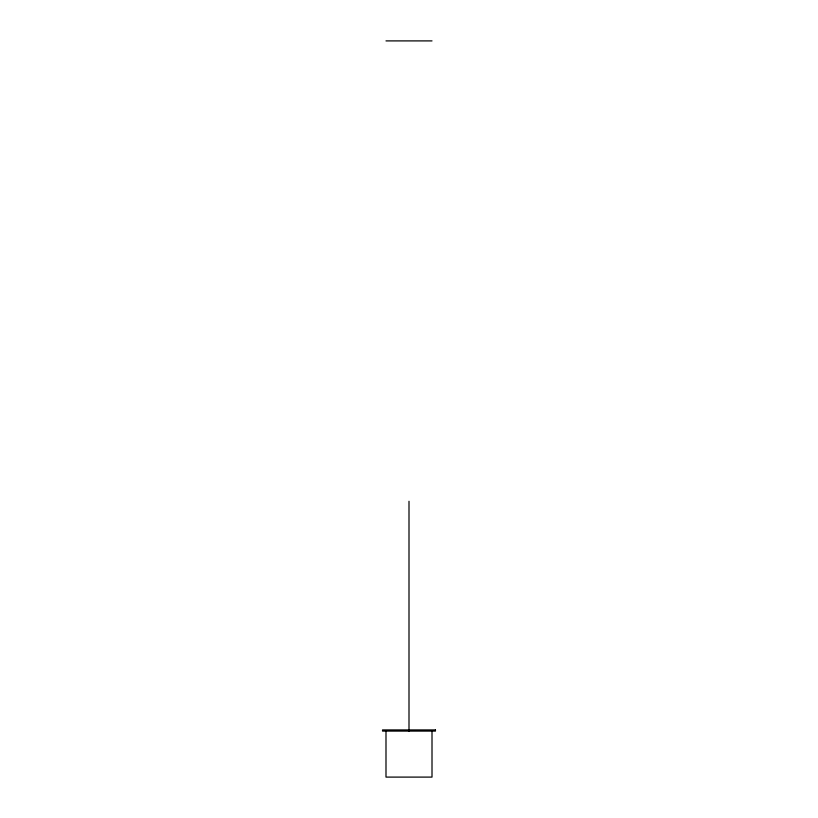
<?xml version="1.0" encoding="UTF-8"?>
<svg xmlns="http://www.w3.org/2000/svg" width="818" height="818" viewBox="0 0 818 818"><rect width="100%" height="100%" fill="white"/><g stroke="black" fill="none" stroke-linecap="round" stroke-linejoin="round"><path stroke-width="1.23" d="M385.994 40.9L432.006 40.9M432.006 731.087L432.006 777.1L385.994 777.1L385.994 731.087M409 501.281L409 731.343M435.452 729.932L382.538 729.932L382.548 731.087L435.452 731.087L435.462 729.932"/></g></svg>
